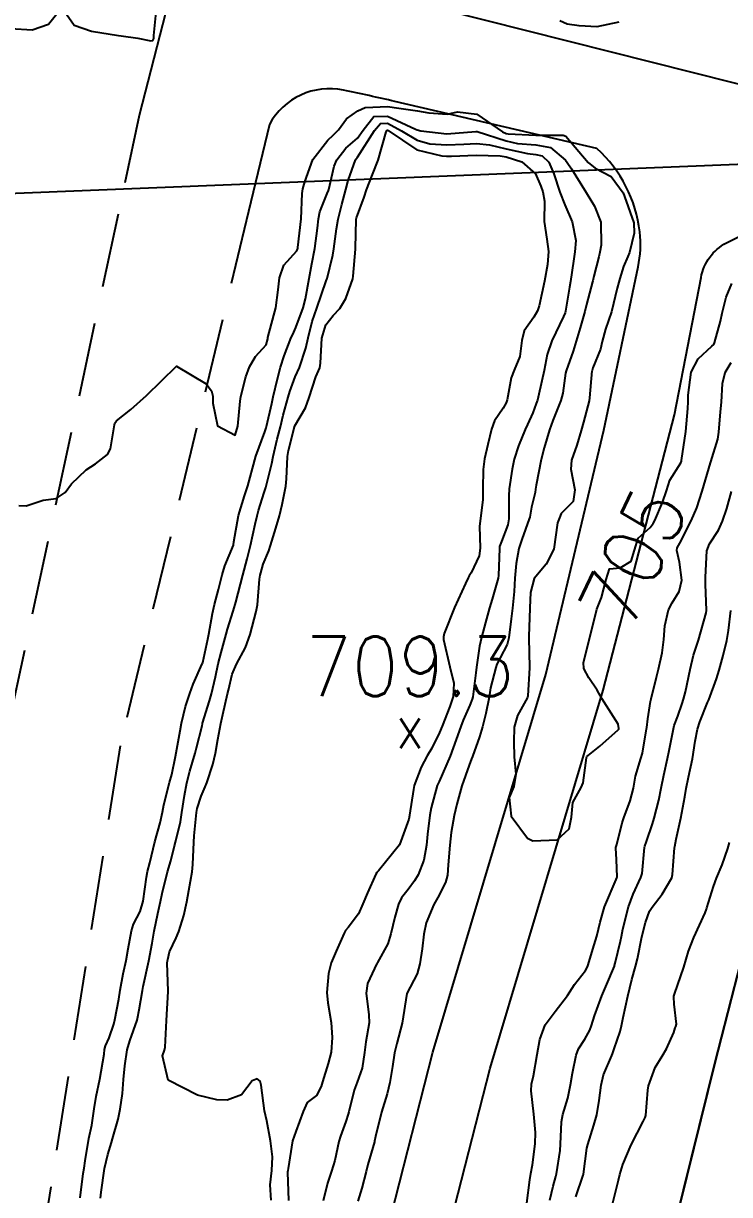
# Model space of a CAD drawing. Header units: metres. Extents: x 298520 to 308411, y 7433745 to 7450750.
# Drawn here: x 305078.9 to 305126.4, y 7437858.1 to 7437936.9 of the extents above; entities that cross this region are included whole.
import ezdxf
from ezdxf.enums import TextEntityAlignment as Align

# ---------------------------------------------------------------- set-up
doc = ezdxf.new("R2010")
doc.units = ezdxf.units.M
doc.header["$LTSCALE"] = 10
doc.linetypes.add('CONTINUO', pattern=[0])
doc.linetypes.add('DASHED', pattern=[0.75, 0.5, -0.25])
for name, color, linetype in [('Cotas', 45, 'Continuous'), ('Curvas de Nivel 1m', 11, 'Continuous'), ('Curvas de Nivel 5m', 15, 'Continuous'), ('Eixo_Estaqueamento', 45, 'CONTINUO'), ('Linha Férrea', 251, 'TRACKS'), ('Pontos Cotados', 45, 'Continuous'), ('TEXTO', 45, 'Continuous'), ('Vias Primárias', 230, 'Continuous'), ('Vias Secundárias', 230, 'DASHED')]:
    doc.layers.add(name, color=color, linetype=linetype)
doc.styles.add('Style-STANDARD', font='STANDARD.shx')
doc.linetypes.add('TRACKS', pattern='A,0.15,[130,ltypeshp.shx,S=0.25,R=0,X=0,Y=0],0.15', length=0.3)

# ---------------------------------------------------------------- blocks, each defined once
blk = doc.blocks.new('ELVTXT_76')
at = {"layer": 'Pontos Cotados', "linetype": 'Continuous', "style": 'Style-STANDARD'}
for s, height, p in [('709.3', 4, (0, 4)), ('x', 3, (0, 0))]:
    blk.add_text(s, height=height, dxfattribs=at).set_placement(p, align=Align.MIDDLE_CENTER)

msp = doc.modelspace()

# ---------------------------------------------------------------- linework, layer by layer
at = {"layer": 'Curvas de Nivel 1m', "flags": 128}
for points, elevation in [([(305078.025, 7437936.528), (305079.468, 7437936.438), (305080.588, 7437936.822), (305081.483, 7437937.93), (305082.307, 7437936.753), (305083.467, 7437936.338), (305085.295, 7437936.051), (305085.464, 7437936.025), (305086.597, 7437935.869), (305087.46, 7437935.692), (305087.605, 7437935.713), (305087.66, 7437935.857), (305087.672, 7437936.064), (305087.838, 7437937.855)], 704), ([(305082.701, 7437857.907), (305082.918, 7437859.534), (305082.971, 7437859.904), (305083.05, 7437860.395), (305083.302, 7437861.899), (305083.484, 7437862.799), (305083.657, 7437863.894), (305083.777, 7437864.721), (305084.026, 7437865.889), (305084.327, 7437867.572), (305084.346, 7437867.884), (305084.403, 7437868.128), (305084.655, 7437868.666), (305084.963, 7437869.583), (305085.037, 7437869.876), (305085.304, 7437871.257), (305085.404, 7437871.873), (305085.613, 7437872.961), (305085.801, 7437873.869), (305085.94, 7437874.653), (305086.163, 7437875.866), (305086.306, 7437876.306), (305086.756, 7437877.163), (305086.95, 7437877.857), (305087.175, 7437879.466), (305087.249, 7437879.853), (305087.386, 7437880.439), (305087.724, 7437881.846), (305088.1, 7437883.115), (305088.259, 7437883.839), (305088.342, 7437884.336), (305088.729, 7437885.832), (305088.868, 7437886.377), (305089.125, 7437887.583), (305089.173, 7437887.827), (305089.432, 7437889.297), (305089.53, 7437889.824), (305089.802, 7437890.944), (305090.088, 7437891.818), (305090.32, 7437892.435), (305090.927, 7437893.81), (305090.936, 7437893.827), (305090.954, 7437893.897), (305091.31, 7437895.475), (305091.374, 7437895.806), (305091.616, 7437897.184), (305091.751, 7437897.803), (305092.013, 7437898.799), (305092.265, 7437899.798), (305092.434, 7437900.394), (305093.028, 7437901.79), (305093.034, 7437901.809), (305093.055, 7437902.001), (305093.355, 7437903.786), (305093.772, 7437905.101), (305093.998, 7437905.777), (305094.296, 7437906.953), (305094.527, 7437907.769), (305095.139, 7437909.4), (305095.231, 7437909.67), (305095.254, 7437909.759), (305095.6, 7437911.322), (305095.696, 7437911.755), (305095.977, 7437912.96), (305096.188, 7437913.75), (305096.429, 7437914.524), (305096.907, 7437915.743), (305097.013, 7437915.954), (305097.23, 7437916.422), (305097.715, 7437917.733), (305097.876, 7437918.357), (305098.109, 7437919.727), (305098.302, 7437920.7), (305098.496, 7437921.722), (305098.69, 7437923.103), (305098.75, 7437923.718), (305098.833, 7437924.204), (305099.339, 7437925.424), (305099.423, 7437925.628), (305099.443, 7437925.709), (305099.804, 7437927.26), (305099.972, 7437927.704), (305100.582, 7437928.486), (305101.378, 7437929.154), (305101.76, 7437929.684), (305102.47, 7437930.601), (305103.397, 7437930.631), (305105.274, 7437929.752), (305105.384, 7437929.7), (305105.625, 7437929.638), (305107.381, 7437929.433), (305109.334, 7437929.591), (305109.37, 7437929.604), (305109.421, 7437929.59), (305111.377, 7437928.961), (305112.146, 7437928.791), (305113.374, 7437928.704), (305114.356, 7437928.519), (305115.365, 7437927.68), (305115.485, 7437927.519), (305115.778, 7437927.097), (305116.769, 7437925.506), (305117.329, 7437924.586), (305117.747, 7437923.493), (305117.763, 7437921.959), (305117.678, 7437921.494), (305117.608, 7437921.176), (305117.268, 7437919.868), (305117.201, 7437919.563), (305117.182, 7437919.501), (305116.777, 7437917.976), (305116.658, 7437917.506), (305116.348, 7437916.392), (305116.084, 7437915.511), (305115.885, 7437914.841), (305115.414, 7437913.518), (305115.365, 7437913.345), (305115.178, 7437912.012), (305115.048, 7437911.522), (305114.514, 7437910.168), (305114.282, 7437909.533), (305113.927, 7437908.334), (305113.726, 7437907.541), (305113.391, 7437905.831), (305113.353, 7437905.546), (305113.317, 7437905.329), (305113.085, 7437904.339), (305112.957, 7437903.669), (305112.927, 7437903.551), (305112.436, 7437902.179), (305112.236, 7437901.558), (305112.039, 7437900.559), (305111.968, 7437899.561), (305111.913, 7437898.662), (305111.797, 7437897.562), (305111.712, 7437896.846), (305111.548, 7437895.564), (305111.437, 7437895.105), (305110.962, 7437894.204), (305110.747, 7437893.782), (305110.682, 7437893.573), (305110.329, 7437892.186), (305110.222, 7437891.577), (305110.017, 7437890.478), (305109.772, 7437889.581), (305109.576, 7437888.903), (305109.115, 7437887.588), (305109.049, 7437887.421), (305108.877, 7437887.002), (305108.401, 7437885.597), (305108.062, 7437884.385), (305107.876, 7437883.604), (305107.677, 7437882.463), (305107.587, 7437881.608), (305107.48, 7437880.29), (305107.421, 7437879.611), (305107.294, 7437879.104), (305106.77, 7437878.099), (305106.59, 7437877.797), (305106.498, 7437877.623), (305105.993, 7437876.386), (305105.826, 7437875.629), (305105.712, 7437874.646), (305105.567, 7437873.631), (305105.38, 7437872.96), (305104.693, 7437871.64), (305104.369, 7437869.645), (305104.015, 7437868.287), (305103.866, 7437867.652), (305103.723, 7437866.743), (305103.554, 7437865.656), (305103.373, 7437864.897), (305102.977, 7437863.664), (305102.577, 7437862.04), (305102.517, 7437861.727), (305102.504, 7437861.671), (305102.073, 7437860.16), (305101.955, 7437859.676), (305101.653, 7437858.562), (305101.392, 7437857.681)], 706), ([(305084.079, 7437857.887), (305084.132, 7437858.283), (305084.353, 7437859.883), (305084.562, 7437860.83), (305084.809, 7437861.64), (305084.883, 7437861.877), (305085.261, 7437863.199), (305085.405, 7437863.872), (305085.547, 7437864.932), (305085.627, 7437865.87), (305085.709, 7437866.793), (305085.879, 7437867.868), (305086.043, 7437868.475), (305086.545, 7437869.861), (305086.571, 7437869.964), (305086.68, 7437870.555), (305086.91, 7437871.857), (305086.958, 7437872.119), (305087.325, 7437873.851), (305087.545, 7437875.033), (305087.685, 7437875.846), (305087.939, 7437877.027), (305088.114, 7437877.84), (305088.229, 7437878.38), (305088.596, 7437879.833), (305088.8, 7437880.564), (305089.06, 7437881.578), (305089.122, 7437881.827), (305089.454, 7437883.196), (305089.555, 7437883.823), (305089.719, 7437884.952), (305089.897, 7437885.82), (305090.097, 7437886.592), (305090.454, 7437887.814), (305090.548, 7437888.153), (305090.91, 7437889.643), (305090.945, 7437889.777), (305090.951, 7437889.81), (305091.419, 7437891.314), (305091.544, 7437891.804), (305091.809, 7437892.937), (305092.001, 7437893.8), (305092.191, 7437894.571), (305092.536, 7437895.794), (305092.634, 7437896.146), (305092.998, 7437897.341), (305093.139, 7437897.788), (305093.181, 7437897.963), (305093.652, 7437899.781), (305093.942, 7437900.874), (305094.168, 7437901.773), (305094.494, 7437903.196), (305094.619, 7437903.767), (305094.719, 7437904.125), (305095.096, 7437905.33), (305095.199, 7437905.661), (305095.227, 7437905.759), (305095.603, 7437907.271), (305095.699, 7437907.754), (305095.974, 7437908.912), (305096.185, 7437909.75), (305096.375, 7437910.528), (305096.696, 7437911.745), (305096.807, 7437912.113), (305097.186, 7437913.094), (305097.468, 7437913.736), (305097.9, 7437915.042), (305098.042, 7437915.728), (305098.329, 7437916.819), (305098.636, 7437917.719), (305099.261, 7437919.549), (305099.311, 7437919.661), (305099.33, 7437919.709), (305099.713, 7437921.279), (305099.788, 7437921.705), (305099.949, 7437923.061), (305100.06, 7437923.703), (305100.327, 7437924.701), (305100.577, 7437925.698), (305100.737, 7437926.308), (305101.23, 7437927.691), (305101.285, 7437927.769), (305101.365, 7437927.865), (305102.512, 7437929.673), (305102.916, 7437930.142), (305103.39, 7437930.155), (305104.337, 7437929.65), (305105.377, 7437929.021), (305106.228, 7437928.778), (305107.374, 7437928.692), (305108.517, 7437928.746), (305109.375, 7437928.803), (305110.244, 7437928.712), (305111.372, 7437928.44), (305112.811, 7437928.113), (305113.368, 7437928.06), (305113.796, 7437927.973), (305114.237, 7437927.537), (305114.577, 7437926.753), (305114.993, 7437925.525), (305115.33, 7437924.659), (305115.812, 7437923.515), (305116.059, 7437922.271), (305116.004, 7437921.513), (305115.907, 7437920.891), (305115.704, 7437919.516), (305115.642, 7437919.133), (305115.366, 7437917.519), (305115.342, 7437917.419), (305115.239, 7437917.171), (305114.45, 7437915.532), (305114.137, 7437914.608), (305113.928, 7437913.539), (305113.573, 7437911.94), (305113.473, 7437911.546), (305113.4, 7437911.316), (305113.16, 7437910.684), (305112.811, 7437909.891), (305112.651, 7437909.555), (305112.214, 7437908.477), (305111.923, 7437907.562), (305111.783, 7437906.897), (305111.575, 7437905.565), (305111.554, 7437905.107), (305111.554, 7437903.565), (305111.48, 7437903.155), (305111.057, 7437902.024), (305110.933, 7437901.692), (305110.918, 7437901.571), (305110.855, 7437899.742), (305110.828, 7437899.572), (305110.431, 7437898.153), (305110.262, 7437897.577), (305109.989, 7437896.584), (305109.713, 7437895.583), (305109.571, 7437894.987), (305109.373, 7437893.586), (305109.324, 7437893.212), (305109.121, 7437891.588), (305109.085, 7437891.434), (305108.925, 7437891.03), (305108.491, 7437890.014), (305108.33, 7437889.599), (305108.021, 7437888.73), (305107.61, 7437887.609), (305106.866, 7437885.892), (305106.775, 7437885.709), (305106.741, 7437885.621), (305106.339, 7437884.126), (305106.248, 7437883.626), (305106.089, 7437882.358), (305106.006, 7437881.628), (305105.827, 7437880.606), (305105.457, 7437879.633), (305105.211, 7437879.211), (305104.778, 7437878.629), (305104.337, 7437878.079), (305104.12, 7437877.65), (305103.876, 7437876.775), (305103.625, 7437875.657), (305103.407, 7437874.986), (305102.714, 7437873.723), (305102.693, 7437873.69), (305102.681, 7437873.67), (305102.052, 7437872.323), (305101.946, 7437871.677), (305102.134, 7437870.22), (305102.145, 7437869.675), (305101.929, 7437868.402), (305101.842, 7437867.678), (305101.689, 7437866.623), (305101.345, 7437865.683), (305101.144, 7437865.156), (305100.782, 7437863.688), (305100.745, 7437863.535), (305100.587, 7437863.05), (305100.217, 7437862.053), (305100.106, 7437861.695), (305099.836, 7437860.422), (305099.627, 7437859.699), (305099.353, 7437858.89), (305099.071, 7437857.705)], 707), ([(305095.572, 7437857.75), (305095.505, 7437858.784), (305095.61, 7437859.749), (305095.65, 7437860.661), (305095.508, 7437861.751), (305095.265, 7437863.075), (305095.116, 7437863.755), (305094.892, 7437865.484), (305094.831, 7437865.758), (305094.624, 7437865.916), (305094.289, 7437865.765), (305093.561, 7437864.824), (305092.603, 7437864.478), (305091.912, 7437864.489), (305090.608, 7437864.809), (305088.623, 7437865.83), (305088.253, 7437867.45), (305088.39, 7437867.834), (305088.437, 7437868.042), (305088.522, 7437869.832), (305088.634, 7437871.772), (305088.636, 7437871.831), (305088.573, 7437873.693), (305088.586, 7437873.832), (305088.608, 7437873.938), (305088.722, 7437874.453), (305089.17, 7437875.392), (305089.343, 7437875.824), (305089.684, 7437876.89), (305089.878, 7437877.819), (305090.018, 7437878.574), (305090.239, 7437879.816), (305090.286, 7437880.327), (305090.354, 7437881.815), (305090.389, 7437882.243), (305090.535, 7437883.813), (305090.574, 7437884.076), (305090.849, 7437884.915), (305091.13, 7437885.536), (305091.233, 7437885.806), (305091.641, 7437887.037), (305091.822, 7437887.801), (305091.981, 7437888.715), (305092.179, 7437889.797), (305092.312, 7437890.403), (305092.624, 7437891.793), (305092.68, 7437892.048), (305092.946, 7437893.11), (305093.22, 7437893.786), (305093.833, 7437894.914), (305094.144, 7437895.773), (305094.552, 7437897.32), (305094.633, 7437897.766), (305094.769, 7437899.513), (305094.815, 7437899.763), (305094.856, 7437899.932), (305095.034, 7437900.512), (305095.404, 7437901.4), (305095.52, 7437901.755), (305095.883, 7437902.933), (305096.114, 7437903.75), (305096.301, 7437904.531), (305096.544, 7437905.746), (305096.6, 7437906.253), (305096.666, 7437907.745), (305096.725, 7437908.146), (305097.121, 7437909.74), (305097.127, 7437909.756), (305097.144, 7437909.8), (305097.872, 7437911.019), (305098.123, 7437911.726), (305098.564, 7437913.097), (305098.827, 7437913.715), (305098.885, 7437914.028), (305098.972, 7437915.714), (305099.232, 7437916.595), (305099.724, 7437917.219), (305100.172, 7437917.701), (305100.579, 7437918.367), (305101.057, 7437919.692), (305101.085, 7437919.872), (305101.237, 7437921.691), (305101.238, 7437921.746), (305101.29, 7437923.69), (305101.292, 7437923.712), (305101.314, 7437923.785), (305101.827, 7437925.191), (305101.987, 7437925.68), (305102.384, 7437926.705), (305102.752, 7437927.669), (305103.303, 7437929.582), (305103.34, 7437929.661), (305103.36, 7437929.683), (305103.383, 7437929.684), (305103.426, 7437929.66), (305105.37, 7437928.37), (305107.036, 7437927.953), (305107.366, 7437927.942), (305107.7, 7437927.949), (305109.367, 7437928.012), (305110.976, 7437927.964), (305111.366, 7437927.897), (305112.418, 7437927.559), (305113.355, 7437926.752), (305113.718, 7437925.916), (305113.847, 7437925.542), (305113.958, 7437924.916), (305113.923, 7437923.541), (305114.115, 7437922.352), (305114.223, 7437921.536), (305114.158, 7437920.658), (305113.955, 7437919.54), (305113.591, 7437917.889), (305113.482, 7437917.546), (305113.238, 7437917.106), (305112.592, 7437916.194), (305112.44, 7437915.558), (305112.288, 7437914.478), (305111.908, 7437913.563), (305111.706, 7437913.046), (305111.45, 7437911.567), (305111.385, 7437911.352), (305111.164, 7437911.001), (305110.586, 7437910.141), (305110.398, 7437909.577), (305110.148, 7437908.564), (305109.912, 7437907.582), (305109.822, 7437906.877), (305109.8, 7437905.583), (305109.807, 7437904.868), (305109.645, 7437903.584), (305109.588, 7437903.065), (305109.624, 7437901.584), (305109.566, 7437901.064), (305109.028, 7437899.936), (305108.886, 7437899.731), (305108.808, 7437899.593), (305108.631, 7437899.208), (305107.893, 7437897.607), (305107.214, 7437895.845), (305107.147, 7437895.618), (305107.148, 7437895.45), (305107.574, 7437893.611), (305107.855, 7437892.519), (305107.81, 7437891.607), (305107.594, 7437890.939), (305107.073, 7437889.617), (305106.899, 7437889.201), (305106.374, 7437888.139), (305106.061, 7437887.628), (305105.644, 7437886.864), (305105.191, 7437885.637), (305105.131, 7437885.365), (305104.876, 7437883.64), (305104.869, 7437883.603), (305104.83, 7437883.361), (305104.187, 7437881.649), (305102.795, 7437879.889), (305102.68, 7437879.785), (305102.602, 7437879.672), (305102.039, 7437878.412), (305101.735, 7437877.68), (305101.43, 7437877.009), (305100.747, 7437876.085), (305100.563, 7437875.873), (305100.475, 7437875.693), (305099.932, 7437874.491), (305099.595, 7437873.701), (305099.411, 7437872.998), (305099.303, 7437871.704), (305099.381, 7437871.008), (305099.6, 7437869.701), (305099.671, 7437868.687), (305099.598, 7437867.7), (305099.393, 7437866.944), (305099.012, 7437865.706), (305098.923, 7437865.403), (305098.609, 7437864.787), (305097.994, 7437864.327), (305097.721, 7437863.723), (305097.22, 7437862.372), (305096.994, 7437861.734), (305096.7, 7437859.883), (305096.675, 7437859.738), (305096.665, 7437859.625), (305096.738, 7437857.737)], 708), ([(305112.769, 7437857.546), (305112.967, 7437859.124), (305113.034, 7437859.543), (305113.14, 7437860.123), (305113.324, 7437861.539), (305113.347, 7437862.305), (305113.235, 7437863.54), (305113.058, 7437865.101), (305113.078, 7437865.543), (305113.205, 7437866.118), (305113.46, 7437867.538), (305113.643, 7437868.55), (305114.001, 7437869.53), (305114.682, 7437870.433), (305115.513, 7437871.512), (305115.962, 7437872.246), (305116.71, 7437873.191), (305116.825, 7437873.385), (305116.865, 7437873.498), (305117.303, 7437874.925), (305117.468, 7437875.493), (305117.703, 7437876.436), (305117.994, 7437877.482), (305118.781, 7437879.319), (305118.829, 7437879.423), (305118.836, 7437879.469), (305118.801, 7437880.663), (305118.759, 7437881.418), (305118.765, 7437881.471), (305118.815, 7437881.659), (305119.183, 7437883.113), (305119.298, 7437883.465), (305119.717, 7437884.594), (305119.944, 7437885.459), (305120.069, 7437886.26), (305120.435, 7437887.454), (305120.546, 7437887.794), (305120.82, 7437889.451), (305120.83, 7437889.525), (305120.913, 7437890.123), (305121.094, 7437891.285), (305121.126, 7437891.448), (305121.487, 7437892.905), (305121.621, 7437893.443), (305121.866, 7437894.544), (305121.979, 7437895.44), (305122.056, 7437896.375), (305122.291, 7437897.437), (305122.536, 7437897.907), (305123.015, 7437898.663), (305123.187, 7437899.428), (305123.041, 7437900.656), (305122.85, 7437901.432), (305122.883, 7437901.604), (305123.058, 7437901.914), (305123.826, 7437903.419), (305124.195, 7437904.305), (305124.555, 7437905.408), (305125.122, 7437907.318), (305125.138, 7437907.384), (305125.145, 7437907.4), (305125.611, 7437908.923), (305125.696, 7437909.394), (305125.808, 7437910.748), (305125.864, 7437911.393), (305125.93, 7437912.648), (305126.105, 7437913.391), (305126.519, 7437914.071)], 706), ([(305114.304, 7437857.746), (305114.541, 7437858.698), (305114.719, 7437859.35), (305114.755, 7437859.518), (305115.005, 7437861.08), (305115.038, 7437861.515), (305115.089, 7437863.014), (305115.183, 7437863.514), (305115.514, 7437864.606), (305115.703, 7437865.509), (305115.846, 7437866.292), (305116.093, 7437867.505), (305116.237, 7437867.916), (305116.659, 7437868.582), (305116.994, 7437869.171), (305117.117, 7437869.496), (305117.322, 7437870.137), (305117.818, 7437871.489), (305118.074, 7437872.112), (305118.658, 7437873.481), (305118.673, 7437873.521), (305118.716, 7437873.687), (305119.058, 7437875.155), (305119.131, 7437875.474), (305119.236, 7437875.961), (305119.604, 7437877.462), (305119.912, 7437878.318), (305120.445, 7437879.453), (305120.52, 7437879.719), (305120.685, 7437881.451), (305120.71, 7437881.555), (305120.817, 7437881.87), (305121.213, 7437883.063), (305121.326, 7437883.445), (305121.641, 7437884.652), (305121.802, 7437885.441), (305121.982, 7437886.329), (305122.24, 7437887.436), (305122.349, 7437887.974), (305122.624, 7437889.433), (305122.685, 7437889.654), (305122.916, 7437890.293), (305123.211, 7437891.143), (305123.305, 7437891.424), (305123.443, 7437891.928), (305123.748, 7437893.418), (305123.983, 7437894.399), (305124.313, 7437895.41), (305124.844, 7437897.245), (305124.856, 7437897.402), (305124.783, 7437899.166), (305124.79, 7437899.403), (305124.798, 7437899.631), (305124.871, 7437901.403), (305125.058, 7437901.886), (305125.668, 7437902.793), (305125.939, 7437903.391), (305126.218, 7437904.256), (305126.548, 7437905.386)], 707), ([(305116.065, 7437857.969), (305116.552, 7437859.432), (305116.57, 7437859.482), (305116.575, 7437859.5), (305116.811, 7437861.257), (305116.864, 7437861.497), (305117.277, 7437862.802), (305117.472, 7437863.491), (305117.641, 7437864.456), (305117.772, 7437865.489), (305117.935, 7437866.181), (305118.48, 7437867.482), (305118.532, 7437867.594), (305118.649, 7437867.915), (305119.056, 7437869.086), (305119.139, 7437869.473), (305119.243, 7437870.036), (305119.552, 7437871.467), (305119.822, 7437872.582), (305120.071, 7437873.46), (305120.203, 7437873.975), (305120.508, 7437875.454), (305120.753, 7437876.424), (305121.031, 7437877.177), (305121.201, 7437877.446), (305121.877, 7437878.334), (305122.515, 7437879.433), (305122.571, 7437879.647), (305122.704, 7437881.431), (305122.719, 7437881.526), (305122.819, 7437882.019), (305123.12, 7437883.426), (305123.407, 7437884.87), (305123.495, 7437885.421), (305123.649, 7437886.196), (305123.913, 7437887.415), (305124.102, 7437888.619), (305124.242, 7437889.41), (305124.398, 7437889.92), (305124.93, 7437891.218), (305124.993, 7437891.339), (305125.023, 7437891.399), (305125.536, 7437892.805), (305125.704, 7437893.392), (305125.982, 7437894.376), (305126.222, 7437895.388), (305126.333, 7437896.043), (305126.486, 7437897.385)], 708), ([(305118.523, 7437857.48), (305118.926, 7437859.096), (305119.023, 7437859.473), (305119.23, 7437860.141), (305119.784, 7437861.462), (305120.589, 7437863.041), (305120.732, 7437863.309), (305120.768, 7437863.448), (305120.91, 7437865.155), (305120.959, 7437865.447), (305121.411, 7437866.667), (305121.868, 7437867.438), (305122.169, 7437867.916), (305122.667, 7437869.031), (305122.757, 7437869.343), (305122.786, 7437869.428), (305122.83, 7437869.584), (305122.688, 7437870.923), (305122.651, 7437871.43), (305122.656, 7437871.468), (305122.695, 7437871.591), (305123.325, 7437873.421), (305123.649, 7437874.497), (305123.993, 7437875.411), (305124.76, 7437877.068), (305124.845, 7437877.316), (305124.87, 7437877.399), (305125.328, 7437878.844), (305125.539, 7437879.392), (305125.899, 7437880.287), (305126.286, 7437881.385), (305126.411, 7437881.79)], 709)]:
    msp.add_lwpolyline(points, dxfattribs=dict(at, elevation=elevation))
at = {"layer": 'Curvas de Nivel 5m', "elevation": 705, "flags": 128}
for points in [[(305118.946, 7437936.946), (305117.474, 7437936.628), (305116.294, 7437936.693), (305115.476, 7437936.814), (305114.982, 7437937.032)], [(305078.585, 7437904.453), (305079.08, 7437904.422), (305080.221, 7437904.803), (305081.088, 7437904.936), (305081.692, 7437905.323), (305082.121, 7437905.915), (305083.112, 7437906.85), (305083.751, 7437907.259), (305084.552, 7437907.886), (305084.748, 7437908.262), (305085.01, 7437909.881), (305085.041, 7437909.985), (305085.147, 7437910.142), (305086.114, 7437910.915), (305087.173, 7437911.86), (305089.193, 7437913.83), (305091.181, 7437912.64), (305091.543, 7437912.171), (305091.643, 7437911.803), (305091.642, 7437911.329), (305091.955, 7437909.802), (305093.137, 7437909.19), (305093.315, 7437909.787), (305093.477, 7437911.468), (305093.52, 7437911.777), (305093.853, 7437913.107), (305094.111, 7437913.771), (305094.5, 7437914.47), (305095.215, 7437915.255), (305095.329, 7437915.651), (305095.348, 7437915.759), (305095.731, 7437917.262), (305095.867, 7437917.754), (305096.042, 7437918.965), (305096.118, 7437919.751), (305096.406, 7437920.619), (305097.29, 7437921.576), (305097.341, 7437921.69), (305097.351, 7437921.739), (305097.362, 7437921.807), (305097.571, 7437923.736), (305097.638, 7437925.436), (305097.685, 7437925.735), (305097.83, 7437926.215), (305098.376, 7437927.725), (305099.376, 7437929.015), (305099.741, 7437929.345), (305100.083, 7437929.703), (305100.639, 7437930.453), (305101.403, 7437930.999), (305101.886, 7437931.203), (305103.407, 7437931.283), (305103.845, 7437931.217), (305105.403, 7437930.997), (305106.181, 7437930.852), (305107.4, 7437930.769), (305108.091, 7437930.921), (305109.4, 7437930.756), (305111.134, 7437929.572), (305111.382, 7437929.458), (305111.519, 7437929.431), (305113.381, 7437929.349), (305115.208, 7437929.35), (305115.381, 7437929.292), (305116.904, 7437927.505), (305117.359, 7437927.135), (305118.448, 7437926.578), (305119.243, 7437925.472), (305119.339, 7437925.225), (305119.974, 7437923.463), (305119.996, 7437922.774), (305119.669, 7437921.466), (305119.567, 7437921.189), (305119.279, 7437920.516), (305119.025, 7437919.716), (305118.953, 7437919.475), (305118.847, 7437919.064), (305118.46, 7437917.482), (305118.054, 7437916.311), (305117.836, 7437915.491), (305117.733, 7437914.975), (305117.196, 7437913.719), (305117.153, 7437913.541), (305117.145, 7437913.5), (305116.976, 7437911.701), (305116.949, 7437911.502), (305116.59, 7437910.067), (305116.426, 7437909.507), (305116.128, 7437908.515), (305115.777, 7437907.513), (305115.737, 7437906.894), (305116.005, 7437905.511), (305115.889, 7437904.714), (305115.079, 7437903.913), (305114.96, 7437903.636), (305114.916, 7437903.522), (305114.828, 7437903.281), (305114.577, 7437901.527), (305114.072, 7437900.5), (305113.267, 7437899.546), (305113.014, 7437898.613), (305112.968, 7437897.585), (305112.969, 7437897.55), (305112.894, 7437895.64), (305112.895, 7437895.551), (305112.936, 7437893.568), (305112.936, 7437893.55), (305112.828, 7437891.657), (305112.801, 7437891.551), (305112.142, 7437890.331), (305111.92, 7437889.56), (305111.889, 7437888.564), (305111.923, 7437887.56), (305112.027, 7437886.403), (305111.894, 7437885.56), (305111.583, 7437884.831), (305111.707, 7437883.561), (305112.818, 7437882.091), (305113.174, 7437881.902), (305114.817, 7437881.977), (305115.61, 7437882.728), (305115.766, 7437883.511), (305115.87, 7437884.487), (305116.424, 7437885.504), (305116.567, 7437885.802), (305116.78, 7437887.501), (305116.806, 7437887.578), (305116.884, 7437887.646), (305117.683, 7437888.28), (305118.902, 7437889.367), (305118.947, 7437889.425), (305118.954, 7437889.469), (305118.907, 7437889.747), (305117.822, 7437891.487), (305117.494, 7437892.047), (305116.947, 7437892.876), (305116.598, 7437893.504), (305116.572, 7437893.89), (305116.983, 7437895.5), (305117.482, 7437897.493), (305117.781, 7437898.259), (305118.111, 7437899.484), (305118.325, 7437900.189), (305119.035, 7437900.27), (305119.791, 7437900.713), (305120.01, 7437901.46), (305120.264, 7437902.255), (305121.068, 7437902.979), (305121.273, 7437903.246), (305121.371, 7437903.447), (305121.885, 7437904.648), (305122.163, 7437905.439), (305122.395, 7437906.153), (305123.122, 7437907.334), (305123.164, 7437907.429), (305123.177, 7437907.483), (305123.463, 7437909.425), (305123.607, 7437910.983), (305123.624, 7437911.423), (305123.629, 7437911.875), (305123.825, 7437913.421), (305124.298, 7437914.322), (305125.219, 7437915.162), (305125.339, 7437915.281), (305125.399, 7437915.398), (305125.788, 7437916.844), (305125.913, 7437917.393), (305126.175, 7437918.469), (305126.551, 7437919.387)]]:
    msp.add_lwpolyline(points, dxfattribs=at)
at = {"layer": 'Eixo_Estaqueamento'}
msp.add_lwpolyline([(305143.477, 7437941.139), (305137.356, 7437914.575), (305130.992, 7437888.732), (305125.406, 7437866.973), (305121.202, 7437849.915), (305111.101, 7437807.1), (305103.918, 7437777.268), (305097.21, 7437749.95), (305091.819, 7437727.643), (305085.46, 7437698.138), (305077.032, 7437662.821), (305069.498, 7437630.688), (305062.866, 7437603.389), (305055.475, 7437572.1), (305048.776, 7437544.538)], dxfattribs=at)
at = {"layer": 'Linha Férrea', "flags": 128}
msp.add_lwpolyline([(307827.162, 7434249.95), (307821.558, 7434258.806), (307819.524, 7434262.43), (307816.304, 7434268.219), (307813.681, 7434272.301), (307811.637, 7434275.461), (307798.221, 7434296.136), (307773.738, 7434334.032), (307761.734, 7434352.011), (307752.472, 7434367.888), (307735.134, 7434393.38), (307710.738, 7434431.015), (307694.807, 7434455.28), (307677.699, 7434482.208), (307665.381, 7434501.663), (307643.884, 7434534.842), (307627.559, 7434562.543), (307613.51, 7434586.874), (307596.955, 7434617.47), (307576.402, 7434659.978), (307564.169, 7434687.319), (307541.059, 7434734.946), (307530.172, 7434758.545), (307516.917, 7434785.92), (307501.763, 7434817.247), (307481.679, 7434859.302), (307459.201, 7434904.199), (307442.79, 7434936.268), (307425.275, 7434968.915), (307411.694, 7434992.242), (307402.565, 7435007.679), (307388.848, 7435028.501), (307366.947, 7435058.298), (307352.497, 7435076.75), (307335.708, 7435095.815), (307323.737, 7435108.404), (307304.876, 7435127.211), (307280.641, 7435149.596), (307260.895, 7435166.247), (307239.502, 7435183.006), (307222.59, 7435195.397), (307206.912, 7435206.431), (307191.542, 7435216.923), (307180.978, 7435223.581), (307147.083, 7435245.035), (307110.179, 7435267.866), (307071.327, 7435292.081), (307013.035, 7435328.917), (306934.22, 7435378.293), (306890.853, 7435406.012), (306860.761, 7435425.266), (306830.445, 7435444.172), (306783.165, 7435474.002), (306743.292, 7435499.125), (306730.646, 7435506.804), (306700.006, 7435524.558), (306649.968, 7435556.158), (306620.536, 7435574.685), (306585.884, 7435596.365), (306549.21, 7435619.443), (306511.464, 7435642.992), (306481.3, 7435662.066), (306449.914, 7435681.79), (306417.31, 7435702.158), (306386.499, 7435720.658), (306359.57, 7435735.78), (306332.265, 7435749.95), (306295.736, 7435767.254), (306254.914, 7435784.832), (306234.551, 7435793.029), (306198.8, 7435806.042), (306177.427, 7435813.736), (306139.201, 7435826.142), (306101.034, 7435838.043), (306051.969, 7435853.031), (306008.186, 7435866.647), (306003.579, 7435868.042), (305974.115, 7435878.736), (305939.654, 7435889.448), (305902.227, 7435900.737), (305881.18, 7435906.223), (305868.578, 7435910.192), (305845.541, 7435919.118), (305815.171, 7435933.297), (305786.711, 7435949.033), (305760.876, 7435966.424), (305735.18, 7435986.894), (305723.755, 7435997.052), (305696.097, 7436025.188), (305678.2, 7436047.897), (305661.02, 7436071.863), (305645.017, 7436096.315), (305622.371, 7436129.703), (305596.142, 7436168.749), (305576.091, 7436198.746), (305559.429, 7436223.15), (305539.44, 7436252.716), (305521.42, 7436279.841), (305512.691, 7436292.824), (305499.486, 7436312.983), (305480.027, 7436341.606), (305460.301, 7436370.83), (305441.558, 7436398.43), (305421.25, 7436428.242), (305402.577, 7436456.088), (305384.092, 7436483.75), (305369.125, 7436505.554), (305351.225, 7436532.173), (305338.344, 7436551.44), (305322.726, 7436574.869), (305306.914, 7436598.296), (305293.244, 7436619.058), (305277.818, 7436644.307), (305263.888, 7436668.981), (305254.713, 7436687.725), (305243.781, 7436710.837), (305233.952, 7436734.393), (305225.106, 7436755.865), (305215.533, 7436780.472), (305201.607, 7436815.682), (305193.173, 7436837.83), (305177.384, 7436877.752), (305166.792, 7436904.686), (305153.942, 7436937.689), (305141.501, 7436969.136), (305130.697, 7436996.497), (305122.016, 7437018.504), (305113.061, 7437043.102), (305101.513, 7437072.011), (305093.245, 7437092.935), (305082.037, 7437121.364), (305073.353, 7437143.916), (305060.568, 7437176.453), (305050.18, 7437206.397), (305043.414, 7437227.867), (305037.467, 7437248.165), (305034.526, 7437261.706), (305031.724, 7437274.104), (305028.718, 7437297.869), (305025.03, 7437326.573), (305023.117, 7437358.555), (305023.119, 7437387.114), (305024.829, 7437414.867), (305027.312, 7437439.505), (305027.407, 7437441.256), (305030.711, 7437462.666), (305036.039, 7437488.902), (305042.465, 7437516.919), (305048.776, 7437544.538), (305055.475, 7437572.1), (305062.866, 7437603.389), (305069.498, 7437630.688), (305077.032, 7437662.821), (305085.46, 7437698.138), (305091.819, 7437727.643), (305097.21, 7437749.95), (305103.918, 7437777.268), (305111.101, 7437807.1), (305121.202, 7437849.915), (305125.406, 7437866.973), (305130.992, 7437888.732), (305137.356, 7437914.575), (305143.477, 7437941.139), (305150.277, 7437969.227), (305155.626, 7437993.858), (305160.498, 7438017.389), (305165.529, 7438047.968), (305167.399, 7438065.921), (305168.452, 7438080.499), (305168.697, 7438098.822), (305168.499, 7438111.609), (305167.442, 7438129.409), (305165.734, 7438144.803), (305163.051, 7438159.253), (305157.36, 7438183.653), (305149.712, 7438209.61), (305142.146, 7438230.516), (305132.877, 7438252.552), (305120.435, 7438277.838), (305109.119, 7438297.22), (305107.007, 7438300.233), (305099.258, 7438311.382), (305091.426, 7438322.415), (305083.384, 7438332.797), (305079.569, 7438337.519), (305074.8, 7438344.056), (305056.823, 7438367.077), (305041.935, 7438386.352), (305023.225, 7438411.978), (305005.975, 7438436.561), (304993.284, 7438456.495), (304983.121, 7438473.171), (304969.538, 7438498.699), (304959.938, 7438517.087), (304947.328, 7438543.432), (304933.09, 7438572.791), (304924.306, 7438590.948), (304918.204, 7438604.464), (304911.783, 7438619.158), (304905.926, 7438632.437), (304900.315, 7438648.46), (304895.834, 7438661.886), (304892.174, 7438674.496), (304887.946, 7438691.238), (304884.694, 7438706.937), (304881.848, 7438723.698), (304879.326, 7438740.134), (304878.187, 7438758.916), (304877.537, 7438778.358), (304877.211, 7438799.094), (304877.455, 7438830.881), (304877.861, 7438863.017), (304878.268, 7438892.702), (304878.595, 7438920.109), (304878.677, 7438952.239), (304877.945, 7438980.303), (304876.318, 7439009.018), (304874.936, 7439022.788), (304873.229, 7439037.841), (304870.14, 7439056.141), (304864.855, 7439082.077), (304859.079, 7439105.013), (304850.377, 7439133.889), (304843.057, 7439154.06), (304836.382, 7439171.237), (304828.249, 7439190.114), (304817.674, 7439211.83), (304806.69, 7439232.736), (304796.364, 7439250.871), (304785.222, 7439269.009), (304772.779, 7439289.097), (304755.7, 7439316.738), (304736.912, 7439345.938), (304718.848, 7439374.335), (304700.222, 7439403.624), (304676.465, 7439440.714), (304659.061, 7439468.061), (304641.493, 7439495.549), (304629.289, 7439514.996), (304612.29, 7439541.915), (304598.786, 7439563.312), (304583.088, 7439588.524), (304568.608, 7439611.383), (304554.371, 7439633.59), (304540.465, 7439656.114), (304527.858, 7439675.88), (304515.488, 7439695.965), (304501.015, 7439718.74), (304492.557, 7439732.179), (304481.09, 7439749.95), (304464.698, 7439773.555), (304458.701, 7439781.55), (304447.468, 7439795.482), (304430.85, 7439814.016), (304417.942, 7439826.867), (304407.625, 7439836.385), (304393.358, 7439848.486), (304380.404, 7439858.342), (304362.661, 7439870.737), (304347.086, 7439880.296), (304333.248, 7439887.82), (304320.73, 7439894.061), (304304.927, 7439900.989), (304286.443, 7439908.157), (304266.642, 7439915.416), (304246.691, 7439922.501), (304225.186, 7439929.977), (304198.999, 7439939.195), (304168.468, 7439950.001), (304152.888, 7439955.629), (304135.919, 7439962.486), (304121.351, 7439968.798), (304105.783, 7439976.385), (304088.736, 7439985.334), (304071.183, 7439995.831), (304051.503, 7440008.737), (304042.509, 7440015.334), (304023.022, 7440030.473), (304002.682, 7440048.64), (303992.184, 7440058.522), (303980.444, 7440070.491), (303965.024, 7440086.226), (303949.368, 7440102.496), (303932.051, 7440120.671), (303917.21, 7440136.166), (303903.071, 7440150.772), (303879.085, 7440174.998), (303863.629, 7440189.711), (303849.061, 7440203.116), (303838.551, 7440211.886), (303825.964, 7440222.577), (303811.471, 7440233.814), (303798.026, 7440243.583), (303789.167, 7440249.782, 0.048699), (303782.733, 7440254.326, -0.013971), (303778.977, 7440256.716, 0.011385), (303767.539, 7440264.078, 0.000455), (303759.243, 7440269.144, 0.004014), (303749.319, 7440275.082, 0.008965), (303739.521, 7440280.605), (303729.166, 7440286.199), (303717.711, 7440292.151), (303693.717, 7440304.367), (303679.104, 7440311.896), (303660.942, 7440321.331), (303642.972, 7440330.918), (303636.468, 7440334.548), (303624.836, 7440341.295), (303611.994, 7440348.943), (303603.079, 7440354.598), (303596.281, 7440359.102), (303587.51, 7440365.427), (303578.605, 7440372.221), (303569.48, 7440379.633), (303558.633, 7440389.129), (303549.894, 7440397.253), (303541.539, 7440405.465), (303534.882, 7440412.293), (303523.465, 7440424.473), (303512.292, 7440437.463), (303502.617, 7440449.258), (303497.008, 7440456.501), (303488.044, 7440468.694), (303481.424, 7440477.682), (303475.375, 7440486.349), (303465.786, 7440500.535), (303456.113, 7440515.599), (303445.613, 7440532.252), (303432.87, 7440552.628), (303423.186, 7440568.064, -0.000757), (303417.987, 7440576.145, 0.007668), (303411.654, 7440585.694), (303403.602, 7440597.441), (303394.768, 7440609.244), (303388.857, 7440616.919), (303381.264, 7440625.91), (303374.43, 7440633.824), (303364.889, 7440644.089), (303358.774, 7440650.239), (303349.646, 7440658.739), (303339.722, 7440667.523), (303332.656, 7440673.464), (303326.724, 7440678.049, -0.018136), (303320.919, 7440682.537, 0.027105), (303312.535, 7440688.782, -0.001525), (303306.785, 7440692.624), (303296.835, 7440699.316), (303291.583, 7440702.647), (303280.845, 7440709.238, 0.008003), (303271.247, 7440714.648, 0.013057), (303255.936, 7440722.447, -0.001991), (303248.373, 7440726.091, 0.012147), (303243.6, 7440728.272, -0.002135), (303237.368, 7440730.971), (303223.7, 7440736.96), (303210.103, 7440742.741), (303193.904, 7440749.566), (303189.82, 7440751.298), (303177.394, 7440756.464), (303158.988, 7440764.273), (303141.646, 7440771.615), (303117.098, 7440781.981), (303101.554, 7440788.524), (303093.446, 7440792.234), (303076.052, 7440800.18), (303054.932, 7440810.372), (303040.156, 7440817.979), (303025.349, 7440825.886), (303013.344, 7440832.756), (303004.06, 7440838.538), (302994.271, 7440845.093), (302982.623, 7440853.413), (302969.58, 7440863.652), (302962.58, 7440869.547), (302953.339, 7440877.801), (302943.024, 7440887.539), (302938.586, 7440892.147), (302933.331, 7440897.537), (302924.321, 7440907.75), (302915.904, 7440917.945), (302907.517, 7440928.751), (302899.78, 7440938.97), (302892.734, 7440949.154), (302888.762, 7440955.109), (302884.574, 7440961.747), (302879.485, 7440969.887), (302873.287, 7440980.614), (302867.777, 7440990.898), (302859.79, 7441006.768), (302851.229, 7441025.298), (302846.823, 7441035.61), (302841.669, 7441047.987), (302837.148, 7441059.318), (302829.38, 7441078.789), (302825.24, 7441088.834), (302821.857, 7441097.357), (302816.249, 7441111.473), (302810.672, 7441125.205), (302804.678, 7441140.046), (302799.05, 7441153.537), (302792.202, 7441169.326), (302786.803, 7441181.368), (302782.699, 7441189.728), (302780.991, 7441193.272, -0.024435), (302778.706, 7441197.526, 0.018839), (302775.042, 7441204.531), (302769.048, 7441215.01), (302764.16, 7441223.098), (302758.012, 7441232.567), (302751.033, 7441242.929), (302746.425, 7441249.467, 0.01417), (302742.29, 7441255.115, -0.010578), (302734.95, 7441264.491, 0.026045), (302726.645, 7441274.447), (302714.77, 7441287.265), (302702.588, 7441299.413), (302690.064, 7441310.886), (302682.561, 7441317.234), (302675.22, 7441323.247), (302666.869, 7441329.42, 0.027574), (302658.671, 7441335.283, -0.011091), (302655.152, 7441337.629, 0.01172), (302645.719, 7441343.898, 0.006642), (302635.246, 7441350.318, 0.010482), (302620.241, 7441358.823, 0.013683), (302599.223, 7441369.429, 0.008553), (302586.726, 7441375.052, 0.011788), (302575.046, 7441379.747, 0.002778), (302570.558, 7441381.4), (302560.876, 7441384.907), (302551.005, 7441388.04), (302546.217, 7441389.527, -0.019135), (302544.903, 7441389.88, 0.019296), (302522.937, 7441395.786, 0.000461), (302511.662, 7441398.344, 0.010049), (302501.513, 7441400.424), (302492.392, 7441402.102), (302485.288, 7441403.295), (302471.447, 7441405.533), (302444.869, 7441409.521), (302415.277, 7441413.929), (302384.345, 7441418.639), (302365.976, 7441421.32), (302360.247, 7441421.986), (302338.704, 7441425.134), (302306.002, 7441430.395), (302286.923, 7441434.198), (302278.604, 7441436.007), (302270.237, 7441438.277), (302260.05, 7441441.209), (302248.718, 7441444.793), (302234.932, 7441449.831), (302225.681, 7441453.688), (302223.91, 7441454.587), (302211.722, 7441460.078), (302198.55, 7441466.939), (302185.194, 7441474.434), (302176.266, 7441480.044), (302166.746, 7441486.088), (302155.705, 7441493.817), (302145.197, 7441501.908), (302133.651, 7441511.457), (302124.111, 7441520.003), (302113.796, 7441530.075), (302104.384, 7441540.03), (302095.467, 7441550.013), (302086.579, 7441560.931), (302077.65, 7441573.115), (302070.772, 7441583.077), (302062.647, 7441595.881), (302055.334, 7441608.401), (302048.687, 7441620.587), (302040.377, 7441636.793), (302032.957, 7441653.052), (302027.217, 7441666.295), (302023.745, 7441674.151), (302020.233, 7441682.946), (302013.855, 7441699.656), (302006.743, 7441720.028), (302000.143, 7441739.465), (301996.81, 7441749.517), (301993.173, 7441760.442), (301988.741, 7441774.004), (301985.313, 7441784.598), (301976.672, 7441811.028), (301970.969, 7441828.13), (301966.757, 7441840.46), (301961.824, 7441854.796), (301956.599, 7441869.324), (301952.694, 7441879.426), (301950.212, 7441885.776), (301947.263, 7441893.123), (301942.827, 7441902.996), (301936.943, 7441915.47), (301925.249, 7441938.089), (301919.939, 7441947.811), (301913.515, 7441959.082), (301904.124, 7441974.92), (301894.52, 7441990.438), (301891.413, 7441995.461), (301886.489, 7442003.183), (301878.67, 7442015.285), (301873.464, 7442023.436), (301865.157, 7442036.288), (301855.839, 7442050.938), (301845.976, 7442066.833), (301838.272, 7442079.461), (301830.416, 7442092.887), (301825.548, 7442101.779), (301821.376, 7442109.453), (301815.662, 7442120.908), (301811.106, 7442130.238), (301807.699, 7442137.999), (301806.423, 7442140.601, 0.023261), (301801.857, 7442152.453, -0.028715), (301797.552, 7442164.003, 0.012936), (301793.732, 7442175.332, -0.025942), (301792.423, 7442179.575, 0.006006), (301789.905, 7442189.062, -0.014708), (301788.14, 7442196.216), (301785.975, 7442206.246), (301784.367, 7442214.306, 0.006026), (301783.559, 7442218.841, -0.007665), (301782.521, 7442224.78, -0.006079), (301780.959, 7442235.44, -0.002739), (301779.703, 7442245.206), (301779.178, 7442249.477), (301778.675, 7442254.381), (301778.065, 7442260.482), (301777.318, 7442271.291), (301776.984, 7442275.413), (301775.911, 7442292.595), (301775.204, 7442301.965), (301774.189, 7442318.205), (301773.646, 7442327.416), (301773.089, 7442335.875), (301772.127, 7442350.268), (301771.292, 7442362.115), (301770.725, 7442371.572), (301769.865, 7442382.07), (301768.552, 7442394.647), (301768.148, 7442398.421), (301767.394, 7442406.074), (301767.009, 7442408.608), (301766.499, 7442411.782), (301764.779, 7442423.533), (301763.465, 7442430.863), (301760.77, 7442444.807), (301759.479, 7442450.076), (301758.259, 7442454.401), (301755.339, 7442466.071), (301751.665, 7442478.105, 0.014406), (301747.843, 7442489.506, -0.000078), (301746.016, 7442494.48), (301743.45, 7442501.467), (301738.686, 7442513.328), (301735.709, 7442520.321), (301732.431, 7442527.285), (301727.104, 7442538.17), (301722.927, 7442546.111, 0.012187), (301718.524, 7442554.109, 0.000535), (301713.357, 7442562.952, 0.014127), (301707.985, 7442571.558, 0.00131), (301703.078, 7442578.904, 0.005502), (301696.107, 7442589.038, 0.012739), (301690.664, 7442596.364, -0.003293), (301687.73, 7442600.161, 0.014011), (301683.494, 7442605.405), (301674.266, 7442616.2), (301665.746, 7442625.395), (301657.648, 7442633.669), (301647.393, 7442643.457), (301636.008, 7442653.979), (301626.6, 7442662.308), (301605.302, 7442680.695), (301585.626, 7442697.221), (301571.106, 7442709.224), (301556.026, 7442721.963), (301546.373, 7442729.879), (301533.385, 7442740.748), (301522.722, 7442749.605), (301509.812, 7442760.238), (301495.057, 7442772.28), (301477.473, 7442786.656), (301465.134, 7442796.879), (301456.431, 7442804.066), (301435.244, 7442821.757), (301421.836, 7442832.858), (301396.975, 7442853.686), (301385.141, 7442863.625), (301370.663, 7442875.779), (301364.72, 7442880.333), (301363.394, 7442881.709), (301340.635, 7442900.571), (301323.028, 7442915.478), (301312.785, 7442924.11), (301300.577, 7442934.699), (301285.849, 7442948.16), (301276.269, 7442957.316), (301270.655, 7442962.881), (301259.99, 7442974.031), (301253.515, 7442981.219), (301247.895, 7442987.531), (301240.384, 7442996.742), (301229.998, 7443009.989), (301221.855, 7443021.632), (301213.131, 7443035.04), (301205.731, 7443047.193), (301200.054, 7443057.202), (301196.13, 7443064.495), (301190.777, 7443075.159), (301186.743, 7443083.781), (301181.573, 7443095.717), (301178.314, 7443103.871), (301173.662, 7443116.191), (301169.173, 7443129.408), (301164.144, 7443147.31, -0.01791), (301159.61, 7443166.203, -0.00496), (301157.559, 7443176.875, -0.011511), (301154.972, 7443193.236, -0.007375), (301153.508, 7443205.472), (301152.718, 7443213.017, -0.00222), (301152.224, 7443222.44), (301151.729, 7443232.749), (301151.603, 7443240.182), (301151.639, 7443249.448), (301151.725, 7443255.841, -0.000163), (301152.025, 7443263.846, -0.011094), (301152.62, 7443273.75), (301153.007, 7443278.435), (301153.225, 7443280.621), (301153.695, 7443286.694, -0.028501), (301154.086, 7443291.63), (301155.314, 7443300.595), (301156.339, 7443307.456), (301157.491, 7443314.977), (301159.202, 7443325.07), (301161.789, 7443338.495), (301165.144, 7443354.564), (301169.449, 7443374.231), (301172.81, 7443391.595), (301174.68, 7443401.171), (301178.924, 7443420.669), (301181.694, 7443433.864), (301184.295, 7443446.536), (301187.696, 7443463.235), (301190.748, 7443479.811), (301192.552, 7443489.809), (301194.095, 7443499.341), (301196.062, 7443513.194), (301197.815, 7443528.847), (301198.978, 7443543.028), (301199.581, 7443554.271), (301200.059, 7443564.719), (301200.282, 7443573.9), (301200.162, 7443588.233), (301199.927, 7443598.374), (301199.281, 7443610.703), (301198.702, 7443618.87), (301198.183, 7443625.385), (301197.204, 7443633.937, -0.007667), (301196.167, 7443643.146, 0.025395), (301194.851, 7443652, -0.01031), (301194.43, 7443654.342), (301193.513, 7443660.134), (301192.135, 7443668.077), (301188.578, 7443684.771), (301185.498, 7443697.176), (301182.785, 7443706.834), (301181.462, 7443711.268), (301177.711, 7443723.713), (301173.808, 7443734.628), (301171.261, 7443741.672), (301169.728, 7443745.668), (301168.223, 7443749.256), (301166.222, 7443754.29), (301158.307, 7443772.479), (301152.394, 7443784.66), (301147.869, 7443793.508), (301140.961, 7443806.331), (301134.742, 7443816.987), (301130.672, 7443823.903), (301127.116, 7443829.58), (301117.999, 7443843.643), (301110.123, 7443855.073), (301103.904, 7443863.685), (301096.373, 7443873.957), (301091.515, 7443880.268), (301082.097, 7443891.988), (301075.191, 7443900.343), (301066.669, 7443910.076), (301057.942, 7443919.52), (301047.68, 7443929.617), (301040.637, 7443936.582), (301031.883, 7443944.37), (301023.758, 7443951.563), (301019.288, 7443955.054), (301009.556, 7443962.804), (300997.58, 7443972.16), (300983.871, 7443982.451), (300964.188, 7443997.461), (300944.108, 7444013.327), (300932.299, 7444022.947), (300914.026, 7444037.339), (300891.313, 7444055.807), (300879.97, 7444064.814), (300848.153, 7444089.828), (300830.362, 7444103.6), (300820.582, 7444111.406), (300808.788, 7444120.923), (300790.074, 7444136.492), (300778.414, 7444146.774), (300770.686, 7444153.71), (300758.584, 7444165.332), (300747.358, 7444176.88), (300740.382, 7444184.133), (300726.752, 7444199.558), (300715.031, 7444213.522), (300701.451, 7444231.207), (300695.757, 7444239.063), (300691.098, 7444245.691), (300688.496, 7444249.683), (300679.245, 7444263.561), (300673.509, 7444272.713), (300665.013, 7444287.411), (300658.593, 7444299.121), (300654.523, 7444306.913), (300645.889, 7444324.778), (300638.775, 7444340.504), (300632.002, 7444357.092), (300623.229, 7444381.315), (300618.039, 7444396.735), (300611.737, 7444416.065), (300609.685, 7444423.435), (300606.998, 7444434.668), (300602.946, 7444451.568), (300599.969, 7444467.01), (300597.626, 7444480.248), (300594.733, 7444500.078), (300593.893, 7444507.369), (300592.267, 7444522.787), (300591.511, 7444531.442), (300590.493, 7444544.959), (300589.841, 7444557.299), (300589.096, 7444574.018), (300588.343, 7444602.107), (300587.685, 7444624.209), (300587.294, 7444638.301), (300586.409, 7444654.83), (300585.213, 7444670.921), (300583.32, 7444689.362), (300581.913, 7444699.787), (300579.93, 7444713.25), (300577.016, 7444730.379), (300574.607, 7444742.839), (300573.261, 7444749.503), (300571.951, 7444755.507), (300567.968, 7444771.617), (300563.223, 7444789.714), (300556.388, 7444811.413), (300552.813, 7444821.862), (300552.051, 7444823.547), (300548.135, 7444834.224), (300543.898, 7444845.238), (300538.737, 7444857.627), (300534.37, 7444867.272, 0.016186), (300529.659, 7444877.358), (300521.065, 7444894.307), (300515.468, 7444904.77), (300506.539, 7444920.708), (300501.331, 7444929.076), (300498.824, 7444933.12), (300487.096, 7444951.631), (300473.997, 7444971.561), (300463.472, 7444987.491), (300453.773, 7445002.708), (300450.06, 7445008.599), (300443.364, 7445019.573), (300432.151, 7445039.253), (300421.263, 7445060.113), (300412.901, 7445077.325), (300404.443, 7445096.117), (300400.04, 7445106.506), (300395.554, 7445118.008), (300385.79, 7445146.048), (300379.043, 7445169.005), (300374.061, 7445187.954), (300369.452, 7445208.366), (300365.384, 7445228.498), (300362.756, 7445242.388), (300361.678, 7445249.758), (300360.143, 7445261.703), (300359.094, 7445273.894), (300358.442, 7445281.783), (300357.503, 7445297.711), (300357.204, 7445314.251), (300357.2, 7445325.495), (300357.632, 7445341.062), (300358.792, 7445365.539), (300359.702, 7445378.899), (300360.824, 7445394.556), (300361.814, 7445408.831), (300364.105, 7445434.807), (300365.553, 7445451.778), (300367.396, 7445471.835), (300368.852, 7445486.766), (300370.027, 7445499.471), (300371.464, 7445515.344), (300372.683, 7445526.312), (300373.395, 7445530.963), (300374.893, 7445547.685), (300376.205, 7445560.819), (300377.581, 7445575.805), (300379.871, 7445599.676), (300382.66, 7445627.08), (300384.233, 7445644.036), (300384.749, 7445648.276), (300386.133, 7445663.647)], format="xyb", dxfattribs=at)
at = {"layer": 'TEXTO', "linetype": 'CONTINUO'}
msp.add_polyline3d([(304914.802, 7437918.897, 0), (305137.55, 7437927.833, 0)], dxfattribs=at)
at = {"layer": 'Vias Primárias'}
msp.add_lwpolyline([(305085.732, 7437926.171), (305086.706, 7437930.708), (305091.432, 7437949.091)], dxfattribs=at)
at = {"layer": 'Vias Primárias', "elevation": 711.354}
msp.add_lwpolyline([(305100.591, 7437946.991, 0.180394), (305100.812, 7437943.976, 0.188604), (305107.236, 7437937.774), (305165.531, 7437923.104), (305163.306, 7437909.251)], format="xyb", dxfattribs=at)
at = {"layer": 'Vias Primárias'}
for points in [[(305079.08, 7437749.95), (305088.543, 7437791.529), (305093.252, 7437813.642), (305099.157, 7437839.398), (305101.385, 7437847.938), (305106.446, 7437867.706), (305114.038, 7437893.087), (305117.951, 7437909.511), (305120.254, 7437920.492, 0.079811), (305120.365, 7437922.844, 0.18342), (305117.484, 7437928.45), (305103.889, 7437931.617, 0.006002), (305100.423, 7437932.381, 0.330883), (305095.444, 7437930.072), (305094.039, 7437924.231)], [(305083.105, 7437749.95), (305092.45, 7437790.669), (305097.158, 7437812.779), (305103.043, 7437838.446), (305105.258, 7437846.937), (305110.302, 7437866.636), (305117.903, 7437892.049), (305122.7, 7437910.546), (305124.487, 7437919.789, -0.225219), (305126.196, 7437922.117, -0.099665), (305130.78, 7437923.513), (305136.345, 7437924.056), (305149.813, 7437920.918, -0.257666), (305153.439, 7437917.915, -0.12393), (305154.531, 7437909.442)]]:
    msp.add_lwpolyline(points, format="xyb", dxfattribs=at)
at = {"layer": 'Vias Secundárias'}
for points in [[(305071.682, 7437859.343), (305077.929, 7437889.836), (305085.732, 7437926.171)], [(305094.039, 7437924.231), (305085.392, 7437888.286), (305079.492, 7437850.793), (305073.49, 7437814.19), (305068.065, 7437775.954), (305066.817, 7437749.95)]]:
    msp.add_lwpolyline(points, dxfattribs=at)

# ---------------------------------------------------------------- block references
at = {"layer": 'Pontos Cotados', "linetype": 'Continuous'}
msp.add_blockref('ELVTXT_76', (305104.903, 7437889.64, 709.33), dxfattribs=at)

# ---------------------------------------------------------------- texts
at = {"layer": 'Cotas', "style": 'Style-STANDARD'}
msp.add_text('705', height=4, rotation=64.3573, dxfattribs=at).set_placement((305119.929, 7437900.983, 705), align=Align.MIDDLE_CENTER)

doc.saveas('drawing.dxf')
